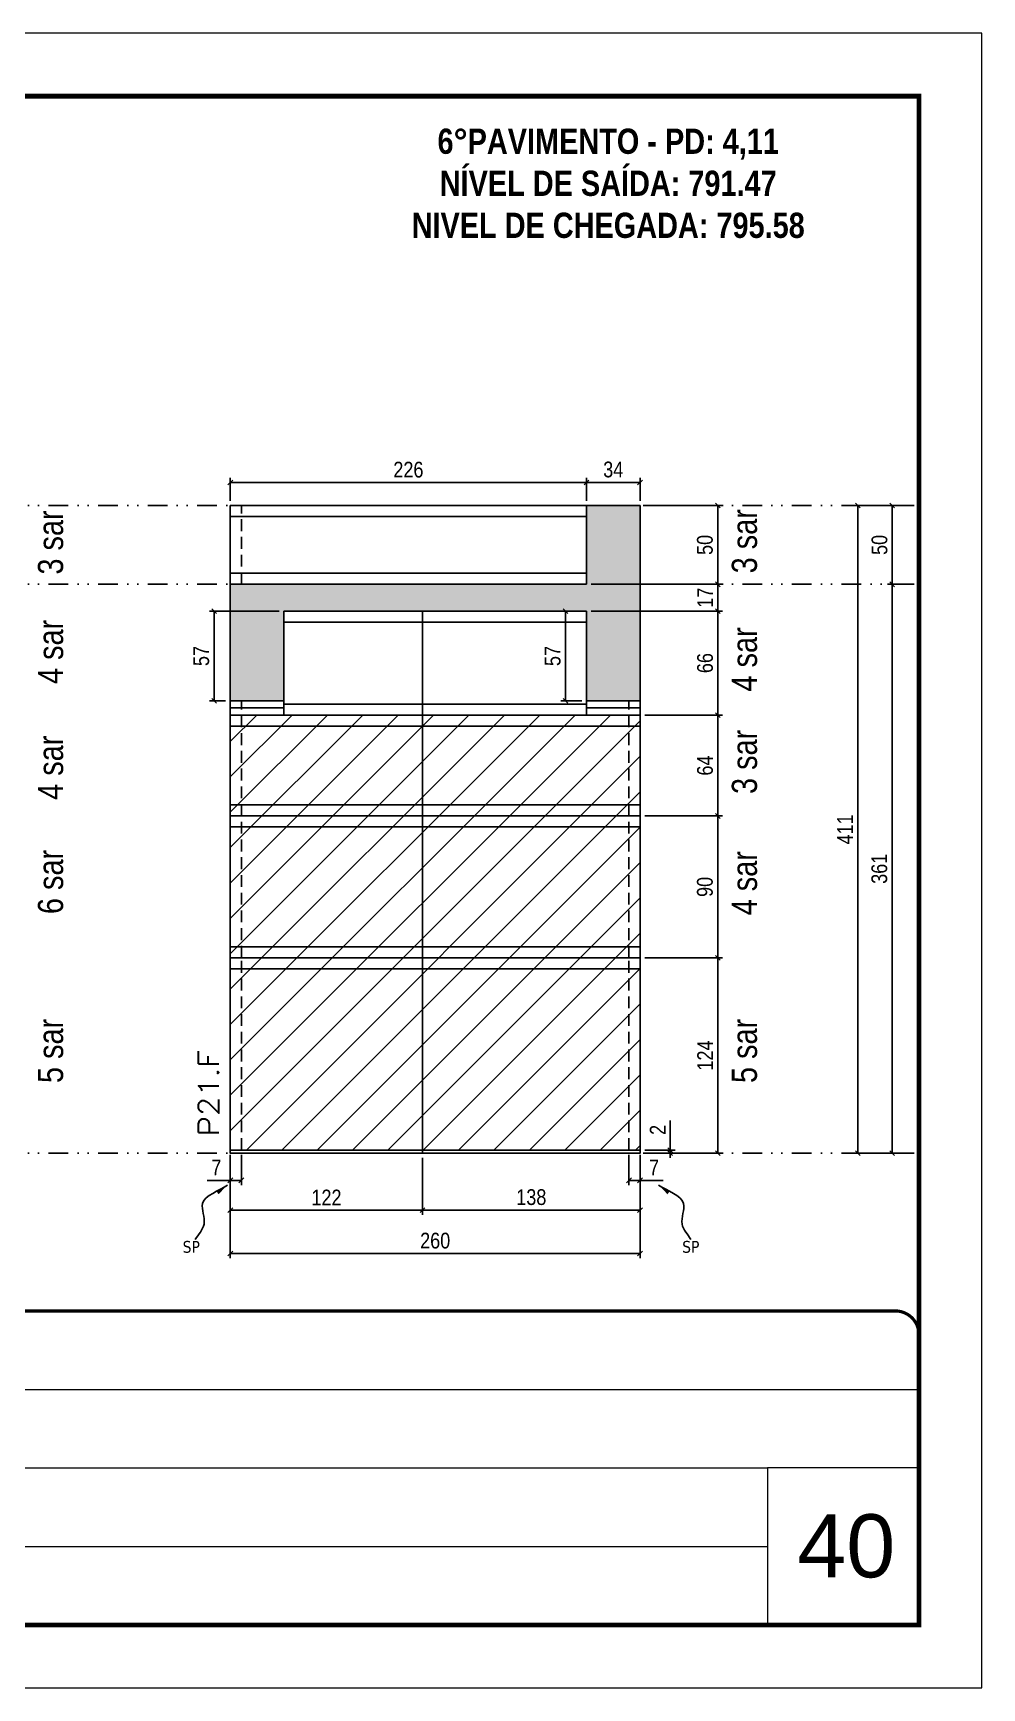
# Model space of a CAD drawing. Extents: x 14400 to 27878, y -21631 to 6985.
# Drawn here: x 20051 to 20653, y -4402 to -3352 of the extents above; entities that cross this region are included whole.
import ezdxf

# ---------------------------------------------------------------- set-up
doc = ezdxf.new("R2010")
doc.units = 0
for name, pattern in [('CONTINUO', [0]), ('DASHED', [0.75, 0.5, -0.25]), ('DIVIDE2', [0.625, 0.25, -0.125, 0, -0.125, 0, -0.125]), ('HIDDEN', [0.375, 0.25, -0.125])]:
    doc.linetypes.add(name, pattern=pattern)
for name, color, linetype, lineweight in [('CARIMBO', 255, 'Continuous', 9), ('Folhas', 255, 'Continuous', 9), ('Hachura', 251, 'Continuous', 9), ('SARRAFO DE PRESSAO', 251, 'DASHED', 9), ('Texto Seção', 7, 'Continuous', 15)]:
    doc.layers.add(name, color=color, linetype=linetype, lineweight=lineweight)
for name, color, linetype in [('COTA', 241, 'Continuous'), ('NOMENCLATURA', 7, 'Continuous'), ('Nível', 160, 'Continuous'), ('Painéis', 200, 'Continuous'), ('SARR_2.2x10', 60, 'Continuous'), ('SARR_2.2x7', 40, 'Continuous'), ('Sarrafo de Pressão', 42, 'HIDDEN'), ('texto', 7, 'Continuous')]:
    doc.layers.add(name, color=color, linetype=linetype)
doc.styles.add('ARIAL', font='arial.ttf')
doc.styles.add('ARIAL_NARROW', font='ARIALN.TTF', dxfattribs={"height": 0.2})
doc.styles.add('COTA TECNICA', font='techl___.ttf', dxfattribs={"height": 10})
doc.styles.add('COTA TECNICA-50', font='techl___.ttf', dxfattribs={"height": 10})
doc.styles.add('REGUA-120', font='ROMANS.shx', dxfattribs={"height": 15})
doc.styles.add('ROMANC', font='techb___.ttf', dxfattribs={"height": 2.5})
doc.styles.get("Standard").update_dxf_attribs({"font": 'arial.ttf'})
doc.dimstyles.new('COTA PAINEL-50', dxfattribs={"dimtxt": 10, "dimasz": 3, "dimexe": 3, "dimexo": 3, "dimgap": 3, "dimtad": 1, "dimdec": 1, "dimzin": 12, "dimdsep": 46, "dimtxsty": 'COTA TECNICA-50', "dimblk1": 'OBLIQUE', "dimblk2": 'OBLIQUE', "dimsah": 1, "dimcen": 0.9, "dimclrd": 4, "dimclre": 4, "dimclrt": 240, "dimadec": 1, "dimazin": 3, "dimtfac": 1, "dimtdec": 1, "dimtmove": 0, "dimatfit": 3, "dimfxl": 1, "dimtolj": 1, "dimtzin": 12, "dimarcsym": 0})
doc.dimstyles.new('PAINEL', dxfattribs={"dimtxt": 10, "dimasz": 3, "dimexe": 3, "dimexo": 3, "dimgap": 3, "dimtad": 1, "dimdec": 1, "dimzin": 12, "dimdsep": 46, "dimtxsty": 'COTA TECNICA', "dimblk1": 'OBLIQUE', "dimblk2": 'OBLIQUE', "dimsah": 1, "dimcen": 0.9, "dimclrd": 4, "dimclre": 4, "dimclrt": 240, "dimadec": 1, "dimazin": 3, "dimtfac": 1, "dimtdec": 1, "dimtmove": 0, "dimatfit": 3, "dimfxl": 1, "dimtolj": 1, "dimtzin": 12, "dimarcsym": 0})
doc.dimstyles.get("Standard").update_dxf_attribs({"dimtxt": 0.18, "dimasz": 0.18, "dimexe": 0.18, "dimexo": 0.0625, "dimgap": 0.09, "dimtad": 0, "dimtih": 1, "dimtoh": 1, "dimdec": 4, "dimzin": 0, "dimdsep": 46, "dimtxsty": 'Standard', "dimcen": 0.09, "dimadec": 0, "dimazin": 0, "dimtfac": 1, "dimtdec": 4, "dimtofl": 0, "dimtmove": 0, "dimatfit": 3, "dimfxl": 1, "dimtolj": 1, "dimtzin": 0, "dimarcsym": 0})

# ---------------------------------------------------------------- blocks, each defined once
blk = doc.blocks.new('9999999999')
at = {"color": 30, "linetype": 'CONTINUO'}
for p, q in [((98564.6, 34379.6), (99584, 34379.6)), ((98564.6, 34329.8), (99488, 34329.8)), ((99584, 34329.8), (99488, 34329.8)), ((99488, 34329.8), (99488, 34230.2)), ((98564.6, 34280), (99488, 34280))]:
    blk.add_line(p, q, dxfattribs=at)
at = {"color": 30, "linetype": 'CONTINUO', "const_width": 2}
blk.add_lwpolyline([(99584, 34230.2), (99584, 34414.4, 0.414214), (99569, 34429.4), (98229, 34429.4, 0.414214), (98214, 34414.4), (98214, 34245.2, 0.414214), (98229, 34230.2), (99584, 34230.2)], format="xyb", dxfattribs=at)
at = {"layer": 'Folhas'}
blk.add_lwpolyline([(98139, 34190.2), (99624, 34190.2), (99624, 35240.2), (98139, 35240.2)], close=True, dxfattribs=at)
at = {"layer": 'Folhas', "color": 30, "const_width": 3}
blk.add_lwpolyline([(98214, 34230.2), (99584, 34230.2), (99584, 35200.2), (98214, 35200.2)], close=True, dxfattribs=at)
blk = doc.blocks.new('_Oblique')
at = {"color": 0, "linetype": 'ByBlock', "lineweight": -2}
blk.add_line((-0.5, -0.5), (0.5, 0.5), dxfattribs=at)
blk = doc.blocks.new('*D3549')
at = {"layer": 'COTA', "color": 4, "lineweight": -2, "transparency": 16777216}
for p, q in [((20176.5, -4064.2), (20176.5, -4129.8)), ((20436.5, -4064.2), (20436.5, -4129.8)), ((20436.5, -4126.8), (20176.5, -4126.8))]:
    blk.add_line(p, q, dxfattribs=at)
at = {"layer": 'Defpoints', "color": 0, "transparency": 16777216}
for p in [(20176.5, -4061.2), (20436.5, -4061.2), (20176.5, -4126.8)]:
    blk.add_point(p, dxfattribs=at)
at = {"layer": 'COTA', "color": 4, "lineweight": -2, "transparency": 16777216, "xscale": 3, "yscale": 3, "zscale": 3, "rotation": 180}
blk.add_blockref('_Oblique', (20176.5, -4126.8), dxfattribs=at)
at = {"layer": 'COTA', "color": 4, "lineweight": -2, "transparency": 16777216, "xscale": 3, "yscale": 3, "zscale": 3}
blk.add_blockref('_Oblique', (20436.5, -4126.8), dxfattribs=at)
at = {"layer": 'COTA', "color": 240, "transparency": 16777216, "insert": (20306.5, -4118.7), "char_height": 10, "attachment_point": 5, "style": 'COTA TECNICA'}
blk.add_mtext('\\A1;260', dxfattribs=at)
blk = doc.blocks.new('*D3550')
at = {"layer": 'COTA', "color": 4, "lineweight": -2, "transparency": 16777216}
for p, q in [((20429.5, -4064.2), (20429.5, -4083.4)), ((20436.5, -4066.2), (20436.5, -4083.4)), ((20429.5, -4080.4), (20436.5, -4080.4)), ((20436.5, -4080.4), (20451.2, -4080.4))]:
    blk.add_line(p, q, dxfattribs=at)
at = {"layer": 'Defpoints', "color": 0, "transparency": 16777216}
for p in [(20429.5, -4061.2), (20436.5, -4063.2), (20436.5, -4080.4)]:
    blk.add_point(p, dxfattribs=at)
at = {"layer": 'COTA', "color": 4, "lineweight": -2, "transparency": 16777216, "xscale": 3, "yscale": 3, "zscale": 3, "rotation": 180}
blk.add_blockref('_Oblique', (20429.5, -4080.4), dxfattribs=at)
at = {"layer": 'COTA', "color": 4, "lineweight": -2, "transparency": 16777216, "xscale": 3, "yscale": 3, "zscale": 3}
blk.add_blockref('_Oblique', (20436.5, -4080.4), dxfattribs=at)
at = {"layer": 'COTA', "color": 240, "transparency": 16777216, "insert": (20445.4, -4072.3), "char_height": 10, "attachment_point": 5, "style": 'COTA TECNICA-50'}
blk.add_mtext('\\A1;7', dxfattribs=at)
blk = doc.blocks.new('*D3551')
at = {"layer": 'COTA', "color": 4, "lineweight": -2, "transparency": 16777216}
for p, q in [((20176.5, -4066.2), (20176.5, -4083.4)), ((20183.5, -4064.2), (20183.5, -4083.4)), ((20176.5, -4080.4), (20161.8, -4080.4)), ((20183.5, -4080.4), (20176.5, -4080.4))]:
    blk.add_line(p, q, dxfattribs=at)
at = {"layer": 'Defpoints', "color": 0, "transparency": 16777216}
for p in [(20176.5, -4063.2), (20183.5, -4061.2), (20176.5, -4080.4)]:
    blk.add_point(p, dxfattribs=at)
at = {"layer": 'COTA', "color": 4, "lineweight": -2, "transparency": 16777216, "xscale": 3, "yscale": 3, "zscale": 3, "rotation": 180}
blk.add_blockref('_Oblique', (20176.5, -4080.4), dxfattribs=at)
at = {"layer": 'COTA', "color": 4, "lineweight": -2, "transparency": 16777216, "xscale": 3, "yscale": 3, "zscale": 3}
blk.add_blockref('_Oblique', (20183.5, -4080.4), dxfattribs=at)
at = {"layer": 'COTA', "color": 240, "transparency": 16777216, "insert": (20167.6, -4072.3), "char_height": 10, "attachment_point": 5, "style": 'COTA TECNICA-50'}
blk.add_mtext('\\A1;7', dxfattribs=at)
blk = doc.blocks.new('*D3552')
at = {"layer": 'COTA', "color": 4, "lineweight": -2, "transparency": 16777216}
for p, q in [((20455.7, -4061.2), (20455.7, -4042.4)), ((20439.5, -4061.2), (20458.7, -4061.2)), ((20439.5, -4063.2), (20458.7, -4063.2)), ((20455.7, -4063.2), (20455.7, -4061.2)), ((20455.7, -4063.2), (20455.7, -4066.2))]:
    blk.add_line(p, q, dxfattribs=at)
at = {"layer": 'Defpoints', "color": 0, "transparency": 16777216}
for p in [(20436.5, -4061.2), (20436.5, -4063.2), (20455.7, -4063.2)]:
    blk.add_point(p, dxfattribs=at)
at = {"layer": 'COTA', "color": 4, "lineweight": -2, "transparency": 16777216, "xscale": 3, "yscale": 3, "zscale": 3}
for p, rotation in [((20455.7, -4061.2), 270), ((20455.7, -4063.2), 90)]:
    blk.add_blockref('_Oblique', p, dxfattribs=dict(at, rotation=rotation))
at = {"layer": 'COTA', "color": 240, "transparency": 16777216, "insert": (20447.7, -4048.4), "char_height": 10, "attachment_point": 5, "rotation": 90, "style": 'COTA TECNICA-50'}
blk.add_mtext('\\A1;2', dxfattribs=at)
blk = doc.blocks.new('*D3553')
at = {"layer": 'COTA', "color": 4, "linetype": 'ByBlock', "lineweight": -2, "transparency": 16777216}
for p, q in [((20439.5, -3939.2), (20488.9, -3939.2)), ((20485.9, -4063.2), (20485.9, -3939.2)), ((20439.5, -4063.2), (20488.9, -4063.2))]:
    blk.add_line(p, q, dxfattribs=at)
at = {"layer": 'Defpoints', "color": 0, "linetype": 'ByBlock', "transparency": 16777216}
for p in [(20436.5, -3939.2), (20485.9, -3939.2), (20436.5, -4063.2)]:
    blk.add_point(p, dxfattribs=at)
at = {"layer": 'COTA', "color": 4, "linetype": 'ByBlock', "lineweight": -2, "transparency": 16777216, "xscale": 3, "yscale": 3, "zscale": 3}
for p, rotation in [((20485.9, -3939.2), 90), ((20485.9, -4063.2), 270)]:
    blk.add_blockref('_Oblique', p, dxfattribs=dict(at, rotation=rotation))
at = {"layer": 'COTA', "color": 240, "linetype": 'ByBlock', "transparency": 16777216, "insert": (20477.8, -4001.2), "char_height": 10, "attachment_point": 5, "rotation": 90, "style": 'COTA TECNICA'}
blk.add_mtext('\\A1;124', dxfattribs=at)
blk = doc.blocks.new('*D3554')
at = {"layer": 'COTA', "color": 4, "lineweight": -2, "transparency": 16777216}
for p, q in [((20298.5, -4066.2), (20298.5, -4102.3)), ((20436.5, -4066.2), (20436.5, -4102.3)), ((20298.5, -4099.3), (20436.5, -4099.3))]:
    blk.add_line(p, q, dxfattribs=at)
at = {"layer": 'Defpoints', "color": 0, "transparency": 16777216}
for p in [(20298.5, -4063.2), (20436.5, -4063.2), (20436.5, -4099.3)]:
    blk.add_point(p, dxfattribs=at)
at = {"layer": 'COTA', "color": 4, "lineweight": -2, "transparency": 16777216, "xscale": 3, "yscale": 3, "zscale": 3, "rotation": 180}
blk.add_blockref('_Oblique', (20298.5, -4099.3), dxfattribs=at)
at = {"layer": 'COTA', "color": 4, "lineweight": -2, "transparency": 16777216, "xscale": 3, "yscale": 3, "zscale": 3}
blk.add_blockref('_Oblique', (20436.5, -4099.3), dxfattribs=at)
at = {"layer": 'COTA', "color": 240, "transparency": 16777216, "insert": (20367.5, -4091.1), "char_height": 10, "attachment_point": 5, "style": 'COTA TECNICA'}
blk.add_mtext('\\A1;138', dxfattribs=at)
blk = doc.blocks.new('*D3555')
at = {"layer": 'COTA', "color": 4, "lineweight": -2, "transparency": 16777216}
for p, q in [((20176.5, -4066.2), (20176.5, -4102.3)), ((20298.5, -4066.2), (20298.5, -4102.3)), ((20176.5, -4099.3), (20298.5, -4099.3))]:
    blk.add_line(p, q, dxfattribs=at)
at = {"layer": 'Defpoints', "color": 0, "transparency": 16777216}
for p in [(20176.5, -4063.2), (20298.5, -4063.2), (20298.5, -4099.3)]:
    blk.add_point(p, dxfattribs=at)
at = {"layer": 'COTA', "color": 4, "lineweight": -2, "transparency": 16777216, "xscale": 3, "yscale": 3, "zscale": 3, "rotation": 180}
blk.add_blockref('_Oblique', (20176.5, -4099.3), dxfattribs=at)
at = {"layer": 'COTA', "color": 4, "lineweight": -2, "transparency": 16777216, "xscale": 3, "yscale": 3, "zscale": 3}
blk.add_blockref('_Oblique', (20298.5, -4099.3), dxfattribs=at)
at = {"layer": 'COTA', "color": 240, "transparency": 16777216, "insert": (20237.5, -4091.3), "char_height": 10, "attachment_point": 5, "style": 'COTA TECNICA'}
blk.add_mtext('\\A1;122', dxfattribs=at)
blk = doc.blocks.new('*D3581')
at = {"layer": 'COTA', "color": 4, "lineweight": -2, "transparency": 16777216}
for p, q in [((20439.5, -3849.2), (20488.9, -3849.2)), ((20485.9, -3849.2), (20485.9, -3939.2)), ((20439.5, -3939.2), (20488.9, -3939.2))]:
    blk.add_line(p, q, dxfattribs=at)
at = {"layer": 'Defpoints', "color": 0, "transparency": 16777216}
for p in [(20436.5, -3849.2), (20436.5, -3939.2), (20485.9, -3939.2)]:
    blk.add_point(p, dxfattribs=at)
at = {"layer": 'COTA', "color": 4, "lineweight": -2, "transparency": 16777216, "xscale": 3, "yscale": 3, "zscale": 3}
for p, rotation in [((20485.9, -3849.2), 90), ((20485.9, -3939.2), 270)]:
    blk.add_blockref('_Oblique', p, dxfattribs=dict(at, rotation=rotation))
at = {"layer": 'COTA', "color": 240, "transparency": 16777216, "insert": (20477.7, -3894.2), "char_height": 10, "attachment_point": 5, "rotation": 90, "style": 'COTA TECNICA'}
blk.add_mtext('\\A1;90', dxfattribs=at)
blk = doc.blocks.new('*D3584')
at = {"layer": 'COTA', "color": 4, "lineweight": -2, "transparency": 16777216}
for p, q in [((20439.5, -3785.2), (20488.9, -3785.2)), ((20485.9, -3849.2), (20485.9, -3785.2)), ((20439.5, -3849.2), (20488.9, -3849.2))]:
    blk.add_line(p, q, dxfattribs=at)
at = {"layer": 'Defpoints', "color": 0, "transparency": 16777216}
for p in [(20436.5, -3785.2), (20485.9, -3785.2), (20436.5, -3849.2)]:
    blk.add_point(p, dxfattribs=at)
at = {"layer": 'COTA', "color": 4, "lineweight": -2, "transparency": 16777216, "xscale": 3, "yscale": 3, "zscale": 3}
for p, rotation in [((20485.9, -3785.2), 90), ((20485.9, -3849.2), 270)]:
    blk.add_blockref('_Oblique', p, dxfattribs=dict(at, rotation=rotation))
at = {"layer": 'COTA', "color": 240, "transparency": 16777216, "insert": (20477.8, -3817.2), "char_height": 10, "attachment_point": 5, "rotation": 90, "style": 'COTA TECNICA'}
blk.add_mtext('\\A1;64', dxfattribs=at)
blk = doc.blocks.new('*D3610')
at = {"layer": 'COTA', "color": 4, "lineweight": -2, "transparency": 16777216}
for p, q in [((20405.5, -3719.2), (20488.9, -3719.2)), ((20485.9, -3785.2), (20485.9, -3719.2)), ((20439.5, -3785.2), (20488.9, -3785.2))]:
    blk.add_line(p, q, dxfattribs=at)
at = {"layer": 'Defpoints', "color": 0, "transparency": 16777216}
for p in [(20402.5, -3719.2), (20485.9, -3719.2), (20436.5, -3785.2)]:
    blk.add_point(p, dxfattribs=at)
at = {"layer": 'COTA', "color": 4, "lineweight": -2, "transparency": 16777216, "xscale": 3, "yscale": 3, "zscale": 3}
for p, rotation in [((20485.9, -3719.2), 90), ((20485.9, -3785.2), 270)]:
    blk.add_blockref('_Oblique', p, dxfattribs=dict(at, rotation=rotation))
at = {"layer": 'COTA', "color": 240, "transparency": 16777216, "insert": (20477.8, -3752.2), "char_height": 10, "attachment_point": 5, "rotation": 90, "style": 'COTA TECNICA'}
blk.add_mtext('\\A1;66', dxfattribs=at)
blk = doc.blocks.new('*D3611')
at = {"layer": 'COTA', "color": 4, "lineweight": -2, "transparency": 16777216}
for p, q in [((20405.5, -3702.2), (20488.9, -3702.2)), ((20485.9, -3719.2), (20485.9, -3702.2)), ((20405.5, -3719.2), (20488.9, -3719.2))]:
    blk.add_line(p, q, dxfattribs=at)
at = {"layer": 'Defpoints', "color": 0, "transparency": 16777216}
for p in [(20402.5, -3702.2), (20485.9, -3702.2), (20402.5, -3719.2)]:
    blk.add_point(p, dxfattribs=at)
at = {"layer": 'COTA', "color": 4, "lineweight": -2, "transparency": 16777216, "xscale": 3, "yscale": 3, "zscale": 3}
for p, rotation in [((20485.9, -3702.2), 90), ((20485.9, -3719.2), 270)]:
    blk.add_blockref('_Oblique', p, dxfattribs=dict(at, rotation=rotation))
at = {"layer": 'COTA', "color": 240, "transparency": 16777216, "insert": (20477.8, -3710.7), "char_height": 10, "attachment_point": 5, "rotation": 90, "style": 'COTA TECNICA'}
blk.add_mtext('\\A1;17', dxfattribs=at)
blk = doc.blocks.new('*D3612')
at = {"layer": 'COTA', "color": 4, "lineweight": -2, "transparency": 16777216}
for p, q in [((20439.5, -3652.2), (20488.9, -3652.2)), ((20485.9, -3702.2), (20485.9, -3652.2)), ((20405.5, -3702.2), (20488.9, -3702.2))]:
    blk.add_line(p, q, dxfattribs=at)
at = {"layer": 'Defpoints', "color": 0, "transparency": 16777216}
for p in [(20436.5, -3652.2), (20485.9, -3652.2), (20402.5, -3702.2)]:
    blk.add_point(p, dxfattribs=at)
at = {"layer": 'COTA', "color": 4, "lineweight": -2, "transparency": 16777216, "xscale": 3, "yscale": 3, "zscale": 3}
for p, rotation in [((20485.9, -3652.2), 90), ((20485.9, -3702.2), 270)]:
    blk.add_blockref('_Oblique', p, dxfattribs=dict(at, rotation=rotation))
at = {"layer": 'COTA', "color": 240, "transparency": 16777216, "insert": (20477.7, -3677.2), "char_height": 10, "attachment_point": 5, "rotation": 90, "style": 'COTA TECNICA'}
blk.add_mtext('\\A1;50', dxfattribs=at)
blk = doc.blocks.new('*D3613')
at = {"layer": 'COTA', "color": 4, "lineweight": -2, "transparency": 16777216}
for p, q in [((20207.5, -3719.2), (20163.2, -3719.2)), ((20166.2, -3776.2), (20166.2, -3719.2)), ((20173.5, -3776.2), (20163.2, -3776.2))]:
    blk.add_line(p, q, dxfattribs=at)
at = {"layer": 'Defpoints', "color": 0, "transparency": 16777216}
for p in [(20166.2, -3719.2), (20210.5, -3719.2), (20176.5, -3776.2)]:
    blk.add_point(p, dxfattribs=at)
at = {"layer": 'COTA', "color": 4, "lineweight": -2, "transparency": 16777216, "xscale": 3, "yscale": 3, "zscale": 3}
for p, rotation in [((20166.2, -3719.2), 90), ((20166.2, -3776.2), 270)]:
    blk.add_blockref('_Oblique', p, dxfattribs=dict(at, rotation=rotation))
at = {"layer": 'COTA', "color": 240, "transparency": 16777216, "insert": (20158.1, -3747.7), "char_height": 10, "attachment_point": 5, "rotation": 90, "style": 'COTA TECNICA'}
blk.add_mtext('\\A1;57', dxfattribs=at)
blk = doc.blocks.new('*D3614')
at = {"layer": 'COTA', "color": 4, "lineweight": -2, "transparency": 16777216}
for p, q in [((20399.5, -3719.2), (20386.2, -3719.2)), ((20389.2, -3776.2), (20389.2, -3719.2)), ((20399.5, -3776.2), (20386.2, -3776.2))]:
    blk.add_line(p, q, dxfattribs=at)
at = {"layer": 'Defpoints', "color": 0, "transparency": 16777216}
for p in [(20389.2, -3719.2), (20402.5, -3719.2), (20402.5, -3776.2)]:
    blk.add_point(p, dxfattribs=at)
at = {"layer": 'COTA', "color": 4, "lineweight": -2, "transparency": 16777216, "xscale": 3, "yscale": 3, "zscale": 3}
for p, rotation in [((20389.2, -3719.2), 90), ((20389.2, -3776.2), 270)]:
    blk.add_blockref('_Oblique', p, dxfattribs=dict(at, rotation=rotation))
at = {"layer": 'COTA', "color": 240, "transparency": 16777216, "insert": (20381.1, -3747.7), "char_height": 10, "attachment_point": 5, "rotation": 90, "style": 'COTA TECNICA'}
blk.add_mtext('\\A1;57', dxfattribs=at)
blk = doc.blocks.new('*D3615')
at = {"layer": 'COTA', "color": 4, "lineweight": -2, "transparency": 16777216}
for p, q in [((20176.5, -3649.2), (20176.5, -3634.6)), ((20402.5, -3637.6), (20176.5, -3637.6)), ((20402.5, -3649.2), (20402.5, -3634.6))]:
    blk.add_line(p, q, dxfattribs=at)
at = {"layer": 'Defpoints', "color": 0, "transparency": 16777216}
for p in [(20176.5, -3637.6), (20176.5, -3652.2), (20402.5, -3652.2)]:
    blk.add_point(p, dxfattribs=at)
at = {"layer": 'COTA', "color": 4, "lineweight": -2, "transparency": 16777216, "xscale": 3, "yscale": 3, "zscale": 3, "rotation": 180}
blk.add_blockref('_Oblique', (20176.5, -3637.6), dxfattribs=at)
at = {"layer": 'COTA', "color": 4, "lineweight": -2, "transparency": 16777216, "xscale": 3, "yscale": 3, "zscale": 3}
blk.add_blockref('_Oblique', (20402.5, -3637.6), dxfattribs=at)
at = {"layer": 'COTA', "color": 240, "transparency": 16777216, "insert": (20289.5, -3629.5), "char_height": 10, "attachment_point": 5, "style": 'COTA TECNICA'}
blk.add_mtext('\\A1;226', dxfattribs=at)
blk = doc.blocks.new('*D3616')
at = {"layer": 'COTA', "color": 4, "lineweight": -2, "transparency": 16777216}
for p, q in [((20402.5, -3649.2), (20402.5, -3634.6)), ((20436.5, -3637.6), (20402.5, -3637.6)), ((20436.5, -3649.2), (20436.5, -3634.6))]:
    blk.add_line(p, q, dxfattribs=at)
at = {"layer": 'Defpoints', "color": 0, "transparency": 16777216}
for p in [(20402.5, -3637.6), (20402.5, -3652.2), (20436.5, -3652.2)]:
    blk.add_point(p, dxfattribs=at)
at = {"layer": 'COTA', "color": 4, "lineweight": -2, "transparency": 16777216, "xscale": 3, "yscale": 3, "zscale": 3, "rotation": 180}
blk.add_blockref('_Oblique', (20402.5, -3637.6), dxfattribs=at)
at = {"layer": 'COTA', "color": 4, "lineweight": -2, "transparency": 16777216, "xscale": 3, "yscale": 3, "zscale": 3}
blk.add_blockref('_Oblique', (20436.5, -3637.6), dxfattribs=at)
at = {"layer": 'COTA', "color": 240, "transparency": 16777216, "insert": (20419.5, -3629.4), "char_height": 10, "attachment_point": 5, "style": 'COTA TECNICA'}
blk.add_mtext('\\A1;34', dxfattribs=at)
blk = doc.blocks.new('*D3655')
at = {"layer": 'COTA', "color": 4, "lineweight": -2, "transparency": 16777216}
for p, q in [((20610.5, -3702.2), (20593.6, -3702.2)), ((20596.6, -4063.2), (20596.6, -3702.2)), ((20610.5, -4063.2), (20593.6, -4063.2))]:
    blk.add_line(p, q, dxfattribs=at)
at = {"layer": 'Defpoints', "color": 0, "transparency": 16777216}
for p in [(20596.6, -3702.2), (20613.5, -3702.2), (20613.5, -4063.2)]:
    blk.add_point(p, dxfattribs=at)
at = {"layer": 'COTA', "color": 4, "lineweight": -2, "transparency": 16777216, "xscale": 3, "yscale": 3, "zscale": 3}
for p, rotation in [((20596.6, -3702.2), 90), ((20596.6, -4063.2), 270)]:
    blk.add_blockref('_Oblique', p, dxfattribs=dict(at, rotation=rotation))
at = {"layer": 'COTA', "color": 240, "transparency": 16777216, "insert": (20588.4, -3882.7), "char_height": 10, "attachment_point": 5, "rotation": 90, "style": 'COTA TECNICA'}
blk.add_mtext('\\A1;361', dxfattribs=at)
blk = doc.blocks.new('*D3657')
at = {"layer": 'COTA', "color": 4, "lineweight": -2, "transparency": 16777216}
for p, q in [((20610.5, -3652.2), (20593.6, -3652.2)), ((20596.6, -3702.2), (20596.6, -3652.2)), ((20610.5, -3702.2), (20593.6, -3702.2))]:
    blk.add_line(p, q, dxfattribs=at)
at = {"layer": 'Defpoints', "color": 0, "transparency": 16777216}
for p in [(20596.6, -3652.2), (20613.5, -3652.2), (20613.5, -3702.2)]:
    blk.add_point(p, dxfattribs=at)
at = {"layer": 'COTA', "color": 4, "lineweight": -2, "transparency": 16777216, "xscale": 3, "yscale": 3, "zscale": 3}
for p, rotation in [((20596.6, -3652.2), 90), ((20596.6, -3702.2), 270)]:
    blk.add_blockref('_Oblique', p, dxfattribs=dict(at, rotation=rotation))
at = {"layer": 'COTA', "color": 240, "transparency": 16777216, "insert": (20588.5, -3677.2), "char_height": 10, "attachment_point": 5, "rotation": 90, "style": 'COTA TECNICA'}
blk.add_mtext('\\A1;50', dxfattribs=at)
blk = doc.blocks.new('*D3656')
at = {"layer": 'COTA', "color": 4, "lineweight": -2, "transparency": 16777216}
for p, q in [((20610.5, -3652.2), (20571.7, -3652.2)), ((20574.7, -4063.2), (20574.7, -3652.2)), ((20610.5, -4063.2), (20571.7, -4063.2))]:
    blk.add_line(p, q, dxfattribs=at)
at = {"layer": 'Defpoints', "color": 0, "transparency": 16777216}
for p in [(20574.7, -3652.2), (20613.5, -3652.2), (20613.5, -4063.2)]:
    blk.add_point(p, dxfattribs=at)
at = {"layer": 'COTA', "color": 4, "lineweight": -2, "transparency": 16777216, "xscale": 3, "yscale": 3, "zscale": 3}
for p, rotation in [((20574.7, -3652.2), 90), ((20574.7, -4063.2), 270)]:
    blk.add_blockref('_Oblique', p, dxfattribs=dict(at, rotation=rotation))
at = {"layer": 'COTA', "color": 240, "transparency": 16777216, "insert": (20566.6, -3857.7), "char_height": 10, "attachment_point": 5, "rotation": 90, "style": 'COTA TECNICA'}
blk.add_mtext('\\A1;411', dxfattribs=at)

msp = doc.modelspace()

# ---------------------------------------------------------------- hatches: boundary and pattern name
at = {"layer": 'COTA'}
h = msp.add_hatch(dxfattribs=at)
h.set_pattern_fill('AR-CONC', color=256, scale=0.03)
h.set_pattern_definition([(50, (-43.7655, 0), (5.4655401, -0.4781726), [0.5715, -6.2865]), (355, (-43.7655, 0), (-1.0573026, 5.7317054), [0.4572, -5.0292175]), (100.451445, (-43.31, -0.04), (4.4082374, 5.2535326), [0.4857003, -5.3427073]), (46.1842, (-43.7655, 1.524), (8.1323712, -1.2612698), [0.85725, -9.42975]), (96.635558, (-43.088, 1.419), (7.122124, 7.4227837), [0.7285507, -8.0140682]), (351.18415, (-43.7655, 1.524), (7.122124, 7.4227837), [0.685799, -7.543792]), (21, (-43.0035, 1.143), (4.5484317, -3.0679559), [0.5715, -6.2865]), (326, (-43.0035, 1.143), (1.8540609, 5.525639), [0.4572, -5.0292]), (71.451445, (-42.6244, 0.8873), (6.4024926, 2.457683), [0.4857003, -5.3426981]), (37.5, (-43.7655, 0), (0.0926581, 2.53665117), [0, -4.96824, 0, -5.1054, 0, -5.04825]), (7.5, (-43.7655, 0), (2.00458988, 3.00541724), [0, -2.91084, 0, -4.85394, 0, -1.92405]), (327.5, (-45.4647, 0), (4.06771786, -0.17186232), [0, -1.905, 0, -5.9436, 0, -7.8867]), (317.5, (-46.2267, 0), (4.44387544, 0.76279473), [0, -2.4765, 0, -3.94716, 0, -5.6007])])
h.paths.add_polyline_path([(20436.49, -3702.17), (20176.49, -3702.17), (20176.49, -3776.17), (20210.49, -3776.17), (20210.49, -3719.17), (20402.49, -3719.17), (20402.49, -3776.17), (20436.49, -3776.17)])
h.paths.add_polyline_path([(20436.49, -3652.17), (20402.49, -3652.17), (20402.49, -3702.17), (20436.49, -3702.17)])
at = {"layer": 'Hachura'}
h = msp.add_hatch(dxfattribs=at)
h.set_pattern_fill('ANSI31', color=256, scale=5)
h.set_pattern_definition([(45, (-43.765, 0), (-11.22532, 11.22532), [])])
h.paths.add_polyline_path([(20298.49, -3785.17), (20176.49, -3785.17), (20176.49, -3849.17), (20298.49, -3849.17)])
h.paths.add_polyline_path([(20436.49, -3785.17), (20298.49, -3785.17), (20298.49, -3849.17), (20436.49, -3849.17)])
h.paths.add_polyline_path([(20436.49, -3849.17), (20298.49, -3849.17), (20298.49, -3939.17), (20436.49, -3939.17)])
h.paths.add_polyline_path([(20298.49, -3849.17), (20176.49, -3849.17), (20176.49, -3939.17), (20298.49, -3939.17)])
h.paths.add_polyline_path([(20298.49, -3939.17), (20176.49, -3939.17), (20176.49, -4061.17), (20298.49, -4061.17)])
h.paths.add_polyline_path([(20436.49, -3939.17), (20298.49, -3939.17), (20298.49, -4061.17), (20436.49, -4061.17)])

# ---------------------------------------------------------------- linework, layer by layer
at = {"layer": 'COTA'}
for p, q in [((20436.49, -3652.17), (20402.49, -3652.17)), ((20436.49, -3776.17), (20436.49, -3652.17)), ((20176.49, -3702.17), (20176.49, -3776.17)), ((20210.49, -3776.17), (20210.49, -3785.17)), ((20402.49, -3776.17), (20402.49, -3785.17))]:
    msp.add_line(p, q, dxfattribs=at)
at = {"layer": 'Nível', "color": 4, "linetype": 'DIVIDE2', "ltscale": 50}
for p, q in [((19243.47, -3652.17), (20613.47, -3652.17)), ((19243.47, -3702.17), (20613.47, -3702.17)), ((19243.47, -4063.17), (20613.47, -4063.17))]:
    msp.add_line(p, q, dxfattribs=at)
at = {"layer": 'Painéis'}
for p, q in [((20176.49, -3652.17), (20176.49, -3702.17)), ((20176.49, -3652.17), (20402.49, -3652.17)), ((20402.49, -3702.17), (20402.49, -3652.17)), ((20176.49, -3702.17), (20402.49, -3702.17)), ((20210.49, -3719.17), (20402.49, -3719.17)), ((20210.49, -3719.17), (20210.49, -3776.17)), ((20298.49, -4063.17), (20298.49, -3719.17)), ((20402.49, -3776.17), (20402.49, -3719.17)), ((20176.49, -3776.17), (20176.49, -4061.17)), ((20210.49, -3776.17), (20176.49, -3776.17)), ((20402.49, -3776.17), (20436.49, -3776.17)), ((20436.49, -4061.17), (20436.49, -3776.17)), ((20176.49, -3785.17), (20436.49, -3785.17)), ((20176.49, -3849.17), (20436.49, -3849.17)), ((20176.49, -3939.17), (20436.49, -3939.17))]:
    msp.add_line(p, q, dxfattribs=at)
msp.add_lwpolyline([(20436.49, -4061.17), (20176.49, -4061.17), (20176.49, -4063.17), (20436.49, -4063.17)], close=True, dxfattribs=at)
at = {"layer": 'SARR_2.2x10'}
for p, q in [((20176.49, -3780.67), (20210.49, -3780.67)), ((20402.49, -3780.67), (20436.49, -3780.67))]:
    msp.add_line(p, q, dxfattribs=at)
at = {"layer": 'SARR_2.2x7'}
for p, q in [((20176.49, -3659.17), (20402.49, -3659.17)), ((20176.49, -3695.17), (20402.49, -3695.17)), ((20210.49, -3726.17), (20402.49, -3726.17)), ((20210.49, -3778.17), (20402.49, -3778.17)), ((20176.49, -3792.17), (20436.49, -3792.17)), ((20176.49, -3842.17), (20298.49, -3842.17)), ((20298.49, -3842.17), (20436.49, -3842.17)), ((20176.49, -3856.17), (20436.49, -3856.17)), ((20176.49, -3932.17), (20436.49, -3932.17)), ((20176.49, -3946.17), (20436.49, -3946.17))]:
    msp.add_line(p, q, dxfattribs=at)
at = {"layer": 'Sarrafo de Pressão', "ltscale": 30}
for p, q in [((20183.49, -3702.17), (20183.49, -3652.17)), ((20183.49, -3849.17), (20183.49, -3776.17)), ((20429.49, -3849.17), (20429.49, -3776.17)), ((20183.49, -3939.17), (20183.49, -3849.17)), ((20429.49, -3939.17), (20429.49, -3849.17)), ((20183.49, -4061.17), (20183.49, -3939.17)), ((20429.49, -4061.17), (20429.49, -3939.17))]:
    msp.add_line(p, q, dxfattribs=at)

# ---------------------------------------------------------------- block references
at = {"layer": 'SARRAFO DE PRESSAO', "color": 6, "linetype": 'ByBlock'}
msp.add_blockref('9999999999', (-78970.51, -38592.65), dxfattribs=at)

# ---------------------------------------------------------------- texts
at = {"layer": 'CARIMBO', "style": 'ARIAL'}
msp.add_text('40', height=40, dxfattribs=at).set_placement((20536.33, -4332.3))
at = {"layer": 'NOMENCLATURA', "style": 'ARIAL_NARROW'}
for s, p in [('3 sar', (20070.38, -3696.04)), ('3 sar', (20510.73, -3695.25)), ('4 sar', (20070.38, -3765.47)), ('4 sar', (20510.73, -3770.25)), ('4 sar', (20070.38, -3838.97)), ('3 sar', (20510.73, -3835.25)), ('6 sar', (20070.38, -3911.45)), ('4 sar', (20510.73, -3912.25)), ('5 sar', (20070.38, -4018.65)), ('5 sar', (20510.73, -4018.65))]:
    msp.add_text(s, height=16, rotation=90, dxfattribs=at).set_placement(p)
at = {"layer": 'NOMENCLATURA', "color": 2, "insert": (20416.31, -3386.39), "char_height": 16, "attachment_point": 2, "style": 'ROMANC'}
msp.add_mtext_dynamic_manual_height_columns('\\P6°PAVIMENTO - PD: 4,11\\PNÍVEL DE SAÍDA: 791.47\\PNIVEL DE CHEGADA: 795.58', width=432.3511, gutter_width=1, heights=[0], dxfattribs=at)
at = {"layer": 'texto', "color": 0, "char_height": 7.5, "attachment_point": 5}
for insert in [(20151.71, -4122.66), (20468.73, -4122.66)]:
    msp.add_mtext('{\\fTahoma|b0|i0|c0|p34;\\C4;SP}', dxfattribs=dict(at, insert=insert))
at = {"layer": 'Texto Seção', "style": 'REGUA-120', "width": 1.1}
msp.add_text('P21.F', height=13, rotation=90, dxfattribs=at).set_placement((20169.24, -4052.4))

# ---------------------------------------------------------------- dimensions: what is measured, and where the dimension line sits
at = {"layer": 'COTA'}
for base, p1, p2, dimstyle, picture, middle in [((20176.49, -3637.6), (20402.49, -3652.17), (20176.49, -3652.17), 'PAINEL', '*D3615', (20289.49, -3629.5)), ((20402.49, -3637.6), (20436.49, -3652.17), (20402.49, -3652.17), 'PAINEL', '*D3616', (20419.49, -3629.38)), ((20298.49, -4099.35), (20176.49, -4063.17), (20298.49, -4063.17), 'PAINEL', '*D3555', (20237.49, -4091.29)), ((20436.49, -4080.41), (20429.49, -4061.17), (20436.49, -4063.17), 'COTA PAINEL-50', '*D3550', (20445.35, -4072.33))]:
    dim = msp.add_linear_dim(base=base, p1=p1, p2=p2, dimstyle=dimstyle, dxfattribs=at)
    dim.commit()
    dim.dimension.update_dxf_attribs({"geometry": picture, "text_midpoint": middle})
for base, p1, p2, angle, dimstyle, picture, middle in [((20485.85, -3652.17), (20402.49, -3702.17), (20436.49, -3652.17), 90, 'PAINEL', '*D3612', (20477.74, -3677.17)), ((20574.72, -3652.17), (20613.47, -4063.17), (20613.47, -3652.17), 90, 'PAINEL', '*D3656', (20566.64, -3857.67)), ((20596.63, -3652.17), (20613.47, -3702.17), (20613.47, -3652.17), 90, 'PAINEL', '*D3657', (20588.52, -3677.17)), ((20485.85, -3702.17), (20402.49, -3719.17), (20402.49, -3702.17), 90, 'PAINEL', '*D3611', (20477.78, -3710.67)), ((20596.63, -3702.17), (20613.47, -4063.17), (20613.47, -3702.17), 90, 'PAINEL', '*D3655', (20588.41, -3882.67)), ((20166.23, -3719.17), (20176.49, -3776.17), (20210.49, -3719.17), 90, 'PAINEL', '*D3613', (20158.12, -3747.67)), ((20389.17, -3719.17), (20402.49, -3776.17), (20402.49, -3719.17), 90, 'PAINEL', '*D3614', (20381.06, -3747.67)), ((20485.85, -3719.17), (20436.49, -3785.17), (20402.49, -3719.17), 90, 'PAINEL', '*D3610', (20477.75, -3752.17)), ((20485.85, -3785.17), (20436.49, -3849.17), (20436.49, -3785.17), 90, 'PAINEL', '*D3584', (20477.75, -3817.17)), ((20485.85, -3939.17), (20436.49, -3849.17), (20436.49, -3939.17), 90, 'PAINEL', '*D3581', (20477.72, -3894.17)), ((20176.49, -4080.41), (20183.49, -4061.17), (20176.49, -4063.17), 180, 'COTA PAINEL-50', '*D3551', (20167.62, -4072.33))]:
    dim = msp.add_linear_dim(base=base, p1=p1, p2=p2, angle=angle, dimstyle=dimstyle, dxfattribs=at)
    dim.commit()
    dim.dimension.update_dxf_attribs({"geometry": picture, "text_midpoint": middle})
at = {"layer": 'COTA', "linetype": 'ByBlock'}
dim = msp.add_aligned_dim(p1=(20436.49, -4063.17), p2=(20436.49, -3939.17), distance=-49.37, dimstyle='PAINEL', dxfattribs=at)
dim.commit()
dim.dimension.update_dxf_attribs({"geometry": '*D3553', "text_midpoint": (20477.78, -4001.17)})
at = {"layer": 'COTA'}
dim = msp.add_linear_dim(base=(20455.74, -4063.17), p1=(20436.49, -4061.17), p2=(20436.49, -4063.17), angle=90, dimstyle='COTA PAINEL-50', dxfattribs=at)
dim.commit()
dim.dimension.update_dxf_attribs({"geometry": '*D3552', "text_midpoint": (20455.74, -4048.42), "dimtype": 160})
dim = msp.add_linear_dim(base=(20176.49, -4126.78), p1=(20436.49, -4061.17), p2=(20176.49, -4061.17), angle=180, dimstyle='PAINEL', override={"dimarcsym": 2}, dxfattribs=at)
dim.commit()
dim.dimension.update_dxf_attribs({"geometry": '*D3549', "text_midpoint": (20306.49, -4118.68)})
dim = msp.add_linear_dim(base=(20436.49, -4099.35), p1=(20298.49, -4063.17), p2=(20436.49, -4063.17), dimstyle='PAINEL', override={"dimtmove": 1}, dxfattribs=at)
dim.commit()
dim.dimension.update_dxf_attribs({"geometry": '*D3554', "text_midpoint": (20367.49, -4091.1)})

# ---------------------------------------------------------------- leaders
at = {"layer": 'COTA', "path_type": 1}
for points in [[(20174.66, -4083.35), (20158.87, -4095.18), (20159.8, -4108.19), (20154.24, -4117.97)], [(20448.31, -4083.35), (20464.1, -4095.18), (20463.18, -4108.19), (20468.73, -4117.97)]]:
    msp.add_leader(points, dimstyle='Standard', override={"dimasz": 8}, dxfattribs=at)

doc.saveas('drawing.dxf')
